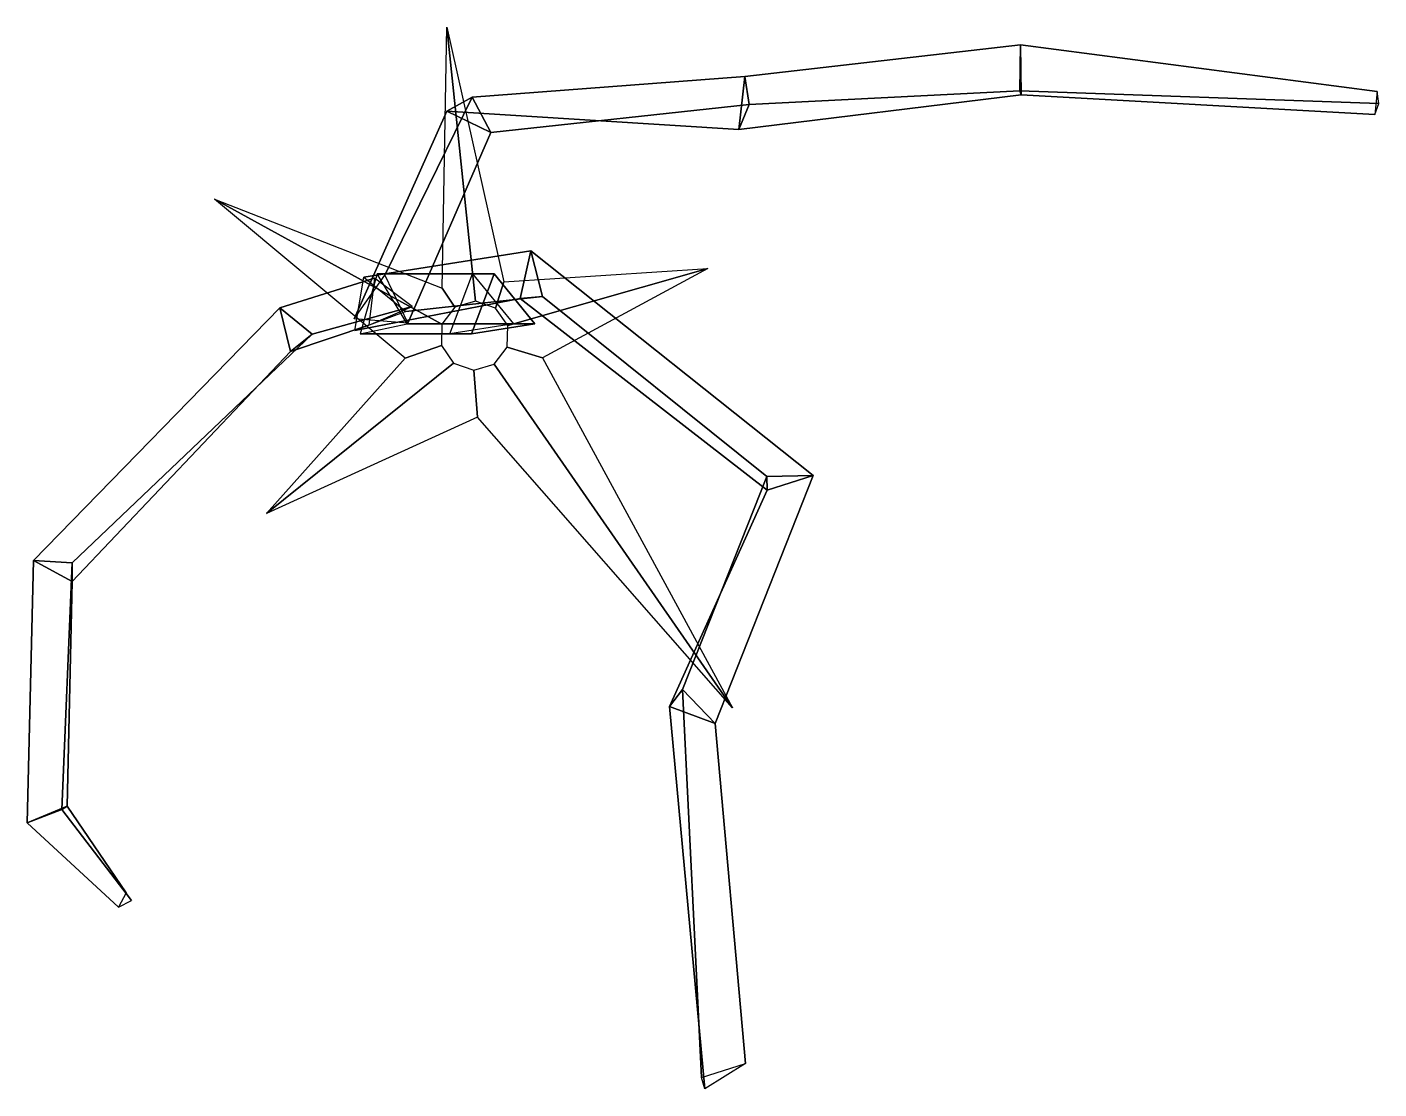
# Model space of a CAD drawing. Header units: metres. Extents: x -28.8 to 52.8, y -45.4 to 18.7.
import ezdxf

# ---------------------------------------------------------------- set-up
doc = ezdxf.new("R2010")
doc.units = ezdxf.units.M

msp = doc.modelspace()

# ---------------------------------------------------------------- linework, layer by layer
at = {"layer": 'Branche01', "color": 1}
for points in [[(14.1998, 12.518364, 83.980026), (14.561977, 15.719341, 84.441055), (31.210114, 17.623089, 80.269432), (31.256506, 14.60323, 81.122116)], [(14.561977, 15.719341, 84.441055), (14.832196, 14.039134, 81.602119), (31.17548, 14.86222, 78.557693), (31.210114, 17.623089, 80.269432)], [(31.210114, 17.623089, 80.269432), (31.17548, 14.86222, 78.557693), (52.842411, 14.084244, 82.39814), (52.734379, 14.817378, 83.640007)], [(31.256506, 14.60323, 81.122116), (31.210114, 17.623089, 80.269432), (52.734379, 14.817378, 83.640007), (52.589581, 13.417378, 83.440491)], [(-3.411307, 13.637072, 74.278427), (-1.891002, 14.479278, 71.658966), (14.561977, 15.719341, 84.441055), (14.1998, 12.518364, 83.980026)], [(-1.891002, 14.479278, 71.658966), (-0.756702, 12.340635, 73.833725), (14.832196, 14.039134, 81.602119), (14.561977, 15.719341, 84.441055)], [(14.832196, 14.039134, 81.602119), (14.1998, 12.518364, 83.980026), (31.256506, 14.60323, 81.122116), (31.17548, 14.86222, 78.557693)], [(31.17548, 14.86222, 78.557693), (31.256506, 14.60323, 81.122116), (52.589581, 13.417378, 83.440491), (52.842411, 14.084244, 82.39814)], [(-9.005414, 1.090248, 60.159435), (-7.148235, 3.730242, 59.745541), (-1.891002, 14.479278, 71.658966), (-3.411307, 13.637072, 74.278427)], [(-7.148235, 3.730242, 59.745541), (-5.762595, 0.82129, 60.201603), (-0.756702, 12.340635, 73.833725), (-1.891002, 14.479278, 71.658966)], [(-0.756702, 12.340635, 73.833725), (-3.411307, 13.637072, 74.278427), (14.1998, 12.518364, 83.980026), (14.832196, 14.039134, 81.602119)], [(-5.762595, 0.82129, 60.201603), (-9.005414, 1.090248, 60.159435), (-3.411307, 13.637072, 74.278427), (-0.756702, 12.340635, 73.833725)]]:
    msp.add_3dface(points, dxfattribs=at)
at = {"layer": 'Branche02', "color": 2}
for points in [[(-5.510559, 1.828745, 60.23785), (-7.778243, 3.539768, 60.23785), (-13.499565, 1.761796, 74.696884), (-11.552387, 0.165009, 75.98497)], [(-7.778243, 3.539768, 60.23785), (-8.126192, 0.720386, 60.23785), (-12.84848, -0.883245, 73.890739), (-13.499565, 1.761796, 74.696884)], [(-11.552387, 0.165009, 75.98497), (-13.499565, 1.761796, 74.696884), (-28.362808, -13.494579, 80.438339), (-26.019894, -13.627445, 82.039307)], [(-13.499565, 1.761796, 74.696884), (-12.84848, -0.883245, 73.890739), (-26.028006, -14.765337, 79.436386), (-28.362808, -13.494579, 80.438339)], [(-8.126192, 0.720386, 60.23785), (-5.510559, 1.828745, 60.23785), (-11.552387, 0.165009, 75.98497), (-12.84848, -0.883245, 73.890739)], [(-12.84848, -0.883245, 73.890739), (-11.552387, 0.165009, 75.98497), (-26.019894, -13.627445, 82.039307), (-26.028006, -14.765337, 79.436386)], [(-26.019894, -13.627445, 82.039307), (-28.362808, -13.494579, 80.438339), (-28.752558, -29.324591, 89.213943), (-26.645008, -28.530542, 90.945343)], [(-28.362808, -13.494579, 80.438339), (-26.028006, -14.765337, 79.436386), (-26.326508, -28.319515, 88.130363), (-28.752558, -29.324591, 89.213943)], [(-26.028006, -14.765337, 79.436386), (-26.019894, -13.627445, 82.039307), (-26.645008, -28.530542, 90.945343), (-26.326508, -28.319515, 88.130363)], [(-28.752558, -29.324591, 89.213943), (-26.326508, -28.319515, 88.130363), (-22.776005, -33.548565, 84.501266), (-23.242424, -34.421509, 84.837372)], [(-26.645008, -28.530542, 90.945343), (-28.752558, -29.324591, 89.213943), (-23.242424, -34.421509, 84.837372), (-22.442423, -34.016396, 85.374428)], [(-26.326508, -28.319515, 88.130363), (-26.645008, -28.530542, 90.945343), (-22.442423, -34.016396, 85.374428), (-22.776005, -33.548565, 84.501266)]]:
    msp.add_3dface(points, dxfattribs=at)
at = {"layer": 'Branche03', "color": 3}
for points in [[(-8.959823, 0.385248, 60.798729), (-8.422039, 3.608721, 60.798729), (1.645943, 5.201771, 70.388985), (1.018238, 2.315107, 71.786491)], [(-8.422039, 3.608721, 60.798729), (-5.899321, 1.531251, 60.798729), (2.364515, 2.431656, 68.810974), (1.645943, 5.201771, 70.388985)], [(1.018238, 2.315107, 71.786491), (1.645943, 5.201771, 70.388985), (18.699663, -8.37129, 72.094559), (15.925841, -9.256675, 73.57843)], [(1.645943, 5.201771, 70.388985), (2.364515, 2.431656, 68.810974), (15.894295, -8.421793, 70.419029), (18.699663, -8.37129, 72.094559)], [(-5.899321, 1.531251, 60.798729), (-8.959823, 0.385248, 60.798729), (1.018238, 2.315107, 71.786491), (2.364515, 2.431656, 68.810974)], [(2.364515, 2.431656, 68.810974), (1.018238, 2.315107, 71.786491), (15.925841, -9.256675, 73.57843), (15.894295, -8.421793, 70.419029)], [(15.925841, -9.256675, 73.57843), (18.699663, -8.37129, 72.094559), (12.783517, -23.323883, 61.589828), (10.019411, -22.299337, 63.000473)], [(15.894295, -8.421793, 70.419029), (15.925841, -9.256675, 73.57843), (10.019411, -22.299337, 63.000473), (10.798607, -21.273748, 59.99699)], [(18.699663, -8.37129, 72.094559), (15.894295, -8.421793, 70.419029), (10.798607, -21.273748, 59.99699), (12.783517, -23.323883, 61.589828)], [(10.798607, -21.273748, 59.99699), (10.019411, -22.299337, 63.000473), (12.154747, -45.391747, 58.091351), (11.948101, -44.69067, 54.906109)], [(12.783517, -23.323883, 61.589828), (10.798607, -21.273748, 59.99699), (11.948101, -44.69067, 54.906109), (14.615353, -43.846661, 56.595348)], [(10.019411, -22.299337, 63.000473), (12.783517, -23.323883, 61.589828), (14.615353, -43.846661, 56.595348), (12.154747, -45.391747, 58.091351)]]:
    msp.add_3dface(points, dxfattribs=at)
at = {"layer": 'Tronc0', "color": 4}
for points in [[(-2.931488, 1.79805), (-3.701489, 2.95155, -2.8), (-3.422394, 18.705276, -2.8), (-1.69542, 2.16887)], [(-1.69542, 2.16887), (-3.422394, 18.705276, -2.8), (0.019719, 3.322194, -2.8), (-0.477457, 1.742327)], [(-3.74282, -0.518653), (-5.921147, -1.272152, -2.8), (-17.437702, 8.314966, -2.8), (-3.713526, 0.771507)], [(-3.713526, 0.771507), (-17.437702, 8.314966, -2.8), (-3.701489, 2.95155, -2.8), (-2.931488, 1.79805)], [(-0.477457, 1.742327), (0.019719, 3.322194, -2.8), (12.335505, 4.134845, -2.8), (0.25718, 0.681347)], [(0.25718, 0.681347), (12.335505, 4.134845, -2.8), (2.352061, -1.252272, -2.8), (0.227885, -0.608813)], [(-1.933583, 0.181347, 31.01182), (-0.554604, 3.818653, 31.147524), (-7.616248, 3.818653, 60.537846), (-8.637406, 0.181347, 59.601246)], [(-0.554604, 3.818653, 31.147524), (1.890763, 0.8, 31.388178), (-5.805415, 0.8, 62.198753), (-7.616248, 3.818653, 60.537846)], [(-3.24282, 0.181347), (-1.85718, 3.818653), (-0.554604, 3.818653, 31.147524), (-1.933583, 0.181347, 31.01182)], [(-1.85718, 3.818653), (0.6, 0.8), (1.890763, 0.8, 31.388178), (-0.554604, 3.818653, 31.147524)], [(1.890763, 0.8, 31.388178), (-1.933583, 0.181347, 31.01182), (-8.637406, 0.181347, 59.601246), (-5.805415, 0.8, 62.198753)], [(0.6, 0.8), (-3.24282, 0.181347), (-1.933583, 0.181347, 31.01182), (1.890763, 0.8, 31.388178)], [(-3.008183, -1.579634), (-14.305355, -10.659501, -2.8), (-5.921147, -1.272152, -2.8), (-3.74282, -0.518653)], [(0.227885, -0.608813), (2.352061, -1.252272, -2.8), (13.815849, -22.388855, -2.8), (-0.554152, -1.635356)], [(-1.79022, -2.006176), (-1.563245, -4.842584, -2.8), (-14.305355, -10.659501, -2.8), (-3.008183, -1.579634)], [(-0.554152, -1.635356), (13.815849, -22.388855, -2.8), (-1.563245, -4.842584, -2.8), (-1.79022, -2.006176)]]:
    msp.add_3dface(points, dxfattribs=at)

doc.saveas('drawing.dxf')
